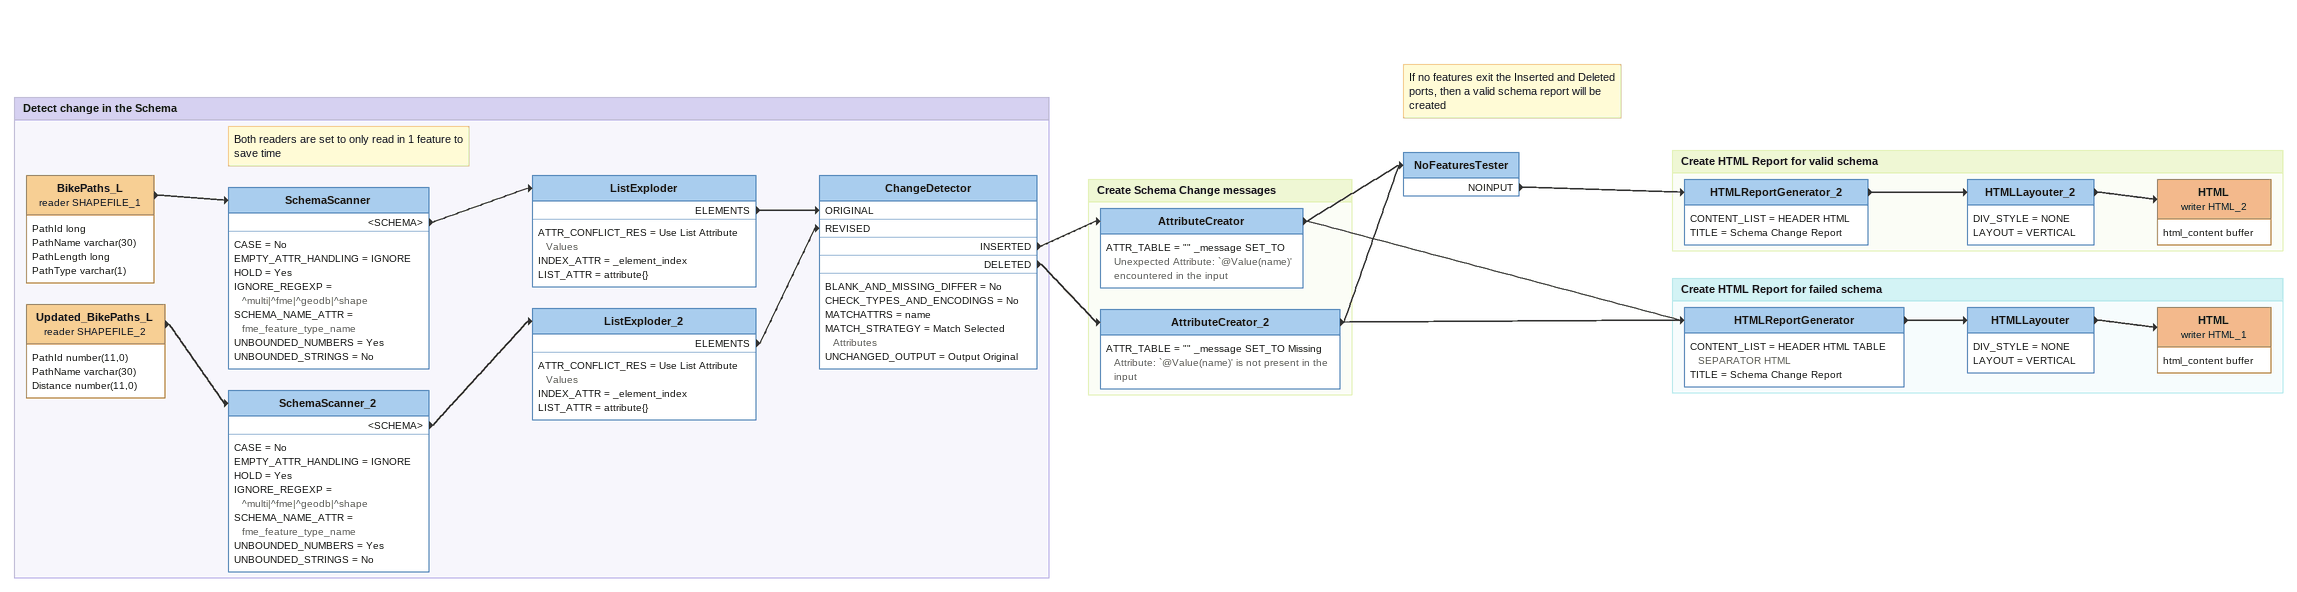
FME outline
Note: If no features exit the Inserted and Deleted ports, then a valid schema report will be created
NoFeaturesTester
    NOINPUT -> HTMLReportGenerator_2

Bookmark: Detect change in the Schema
BikePaths_L (reader SHAPEFILE_1)
    attributes: PathId long, PathName varchar(30), PathLength long, PathType varchar(1)
    -> SchemaScanner
Note: Both readers are set to only read in 1 feature to save time
SchemaScanner
    CASE = No
    EMPTY_ATTR_HANDLING = IGNORE
    HOLD = Yes
    IGNORE_REGEXP = ^multi|^fme|^geodb|^shape
    SCHEMA_NAME_ATTR = fme_feature_type_name
    UNBOUNDED_NUMBERS = Yes
    UNBOUNDED_STRINGS = No
    <SCHEMA> -> ListExploder
ListExploder
    ATTR_CONFLICT_RES = Use List Attribute Values
    INDEX_ATTR = _element_index
    LIST_ATTR = attribute{}
    ELEMENTS -> ChangeDetector [ORIGINAL]
Updated_BikePaths_L (reader SHAPEFILE_2)
    attributes: PathId number(11,0), PathName varchar(30), Distance number(11,0)
    -> SchemaScanner_2
SchemaScanner_2
    CASE = No
    EMPTY_ATTR_HANDLING = IGNORE
    HOLD = Yes
    IGNORE_REGEXP = ^multi|^fme|^geodb|^shape
    SCHEMA_NAME_ATTR = fme_feature_type_name
    UNBOUNDED_NUMBERS = Yes
    UNBOUNDED_STRINGS = No
    <SCHEMA> -> ListExploder_2
ListExploder_2
    ATTR_CONFLICT_RES = Use List Attribute Values
    INDEX_ATTR = _element_index
    LIST_ATTR = attribute{}
    ELEMENTS -> ChangeDetector [REVISED]
ChangeDetector
    BLANK_AND_MISSING_DIFFER = No
    CHECK_TYPES_AND_ENCODINGS = No
    MATCHATTRS = name
    MATCH_STRATEGY = Match Selected Attributes
    UNCHANGED_OUTPUT = Output Original
    INSERTED -> AttributeCreator
    DELETED -> AttributeCreator_2

Bookmark: Create Schema Change messages
AttributeCreator
    ATTR_TABLE = "" _message SET_TO Unexpected Attribute: `@Value(name)' encountered in the input
    -> HTMLReportGenerator
    -> NoFeaturesTester
AttributeCreator_2
    ATTR_TABLE = "" _message SET_TO Missing Attribute: `@Value(name)' is not present in the input
    -> HTMLReportGenerator
    -> NoFeaturesTester

Bookmark: Create HTML Report for valid schema
HTMLReportGenerator_2
    CONTENT_LIST = HEADER HTML
    TITLE = Schema Change Report
    -> HTMLLayouter_2
HTMLLayouter_2
    DIV_STYLE = NONE
    LAYOUT = VERTICAL
    -> HTML (writer HTML_2)
HTML (writer HTML_2)
    attributes: html_content buffer

Bookmark: Create HTML Report for failed schema
HTMLReportGenerator
    CONTENT_LIST = HEADER HTML TABLE SEPARATOR HTML
    TITLE = Schema Change Report
    -> HTMLLayouter
HTMLLayouter
    DIV_STYLE = NONE
    LAYOUT = VERTICAL
    -> HTML (writer HTML_1)
HTML (writer HTML_1)
    attributes: html_content buffer
